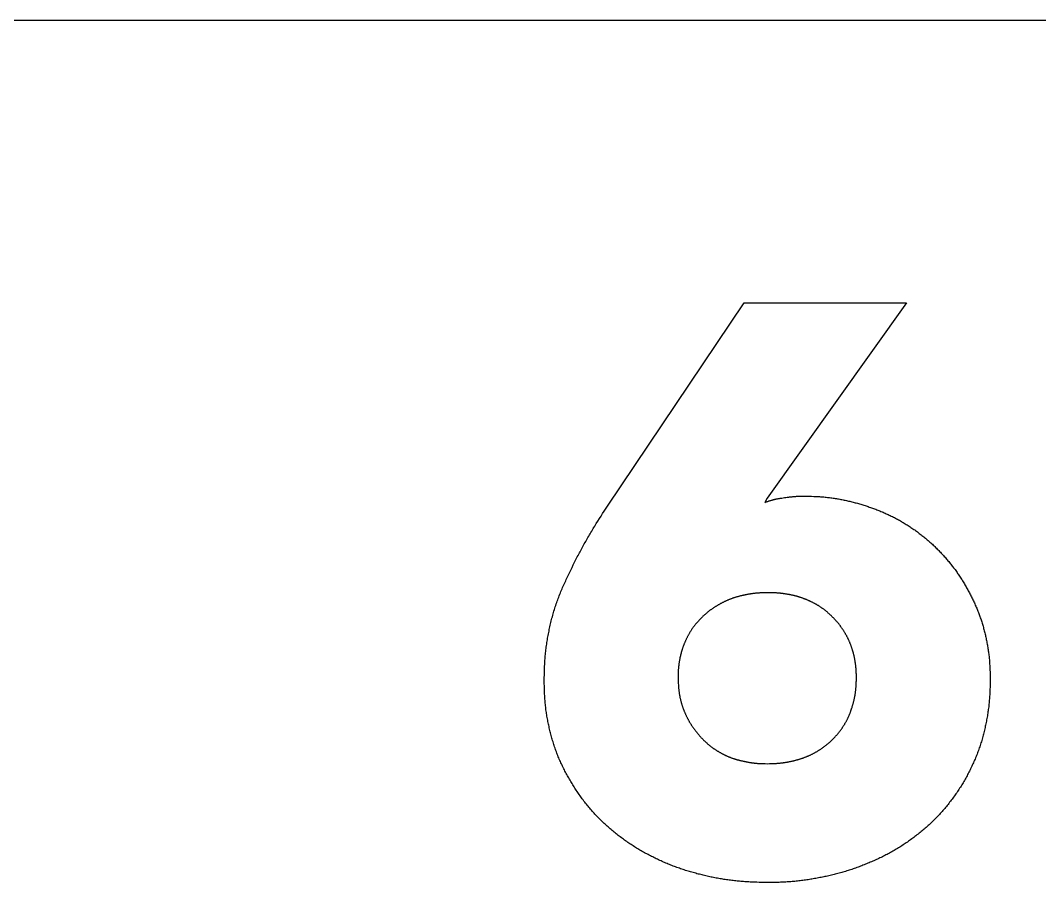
# Model space of a CAD drawing. Extents: x 4 to 389, y 10 to 269.
# Drawn here: x 200.86 to 209.88, y 203.7 to 211.33 of the extents above; entities that cross this region are included whole.
import ezdxf

# ---------------------------------------------------------------- set-up
doc = ezdxf.new("R2010")
doc.units = 0
doc.layers.get('0').update_dxf_attribs({"linetype": 'CONTINUOUS'})
doc.layers.add('ENGRAVE', color=5, linetype='CONTINUOUS')

msp = doc.modelspace()

# ---------------------------------------------------------------- linework, layer by layer
msp.add_lwpolyline([(288.0098, 211.3321), (62.0098, 211.3321)])
at = {"layer": 'ENGRAVE'}
for points in [[(205.4966, 205.4861), (205.4971, 205.5122), (205.4977, 205.5383), (205.498, 205.5514), (205.4984, 205.5644), (205.4988, 205.5775), (205.4992, 205.5905), (205.4997, 205.6036), (205.5003, 205.6166), (205.5009, 205.6296), (205.5016, 205.6427), (205.5023, 205.6557), (205.5031, 205.6687), (205.5041, 205.6817), (205.5051, 205.6947), (205.5062, 205.7077), (205.5074, 205.7207), (205.5087, 205.7337), (205.5101, 205.7467), (205.5116, 205.7596), (205.5132, 205.7726), (205.5149, 205.7855), (205.5167, 205.7985), (205.5186, 205.8114), (205.5205, 205.8243), (205.5226, 205.8372), (205.5247, 205.8501), (205.5269, 205.863), (205.5291, 205.8758), (205.5315, 205.8887), (205.5339, 205.9015), (205.5364, 205.9144), (205.5389, 205.9272), (205.5416, 205.94), (205.5443, 205.9528), (205.547, 205.9655), (205.5499, 205.9783), (205.5528, 205.991), (205.5558, 206.0037), (205.5589, 206.0164), (205.562, 206.0291), (205.5653, 206.0417), (205.5686, 206.0543), (205.5721, 206.0669), (205.5756, 206.0795), (205.5792, 206.092), (205.5829, 206.1045), (205.5867, 206.117), (205.5907, 206.1295), (205.5947, 206.1419), (205.5988, 206.1543), (205.603, 206.1666), (205.6073, 206.179), (205.6116, 206.1913), (205.6161, 206.2035), (205.6207, 206.2158), (205.6253, 206.228), (205.63, 206.2402), (205.6348, 206.2523), (205.6396, 206.2645), (205.6445, 206.2766), (205.6495, 206.2886), (205.6546, 206.3007), (205.6597, 206.3127), (205.6649, 206.3246), (205.6702, 206.3366), (205.6755, 206.3485), (205.6808, 206.3604), (205.6863, 206.3723), (205.6917, 206.3841), (205.6972, 206.396), (205.7028, 206.4078), (205.7084, 206.4196), (205.714, 206.4314), (205.7196, 206.4431), (205.731, 206.4666), (205.7425, 206.4901), (205.7541, 206.5135), (205.7658, 206.5368), (205.7717, 206.5485), (205.7776, 206.5601), (205.7836, 206.5717), (205.7895, 206.5833), (205.7955, 206.5949), (205.8016, 206.6065), (205.8077, 206.618), (205.8138, 206.6296), (205.8199, 206.6411), (205.8261, 206.6526), (205.8323, 206.664), (205.8386, 206.6755), (205.8449, 206.6869), (205.8512, 206.6983), (205.8576, 206.7097), (205.864, 206.7211), (205.8704, 206.7325), (205.8769, 206.7438), (205.8834, 206.7551), (205.89, 206.7664), (205.8966, 206.7776), (205.9032, 206.7889), (205.9099, 206.8001), (205.9166, 206.8113), (205.9233, 206.8225), (205.93, 206.8337), (205.9368, 206.8448), (205.9437, 206.8559), (205.9505, 206.8671), (205.9574, 206.8781), (205.9713, 206.9003), (205.9852, 206.9223), (205.9992, 206.9443), (206.0133, 206.9663), (206.0275, 206.9883), (206.0558, 207.0321), (207.2667, 208.8321), (208.7038, 208.8321), (207.4703, 207.102), (207.4487, 207.066), (207.4593, 207.0697), (207.4646, 207.0716), (207.47, 207.0734), (207.4753, 207.0752), (207.4806, 207.077), (207.486, 207.0787), (207.4913, 207.0805), (207.4967, 207.0822), (207.5021, 207.0838), (207.5074, 207.0854), (207.5128, 207.087), (207.5155, 207.0877), (207.5182, 207.0885), (207.5209, 207.0892), (207.5237, 207.0899), (207.5264, 207.0906), (207.5291, 207.0913), (207.5318, 207.0919), (207.5346, 207.0926), (207.5373, 207.0932), (207.54, 207.0938), (207.5428, 207.0944), (207.5455, 207.095), (207.551, 207.0962), (207.5565, 207.0972), (207.562, 207.0983), (207.5676, 207.0993), (207.5731, 207.1003), (207.5786, 207.1012), (207.5842, 207.1021), (207.5898, 207.103), (207.5953, 207.1038), (207.6009, 207.1046), (207.612, 207.1063), (207.6232, 207.1078), (207.6343, 207.1094), (207.6455, 207.111), (207.651, 207.1117), (207.6566, 207.1124), (207.6622, 207.1131), (207.6678, 207.1138), (207.6734, 207.1145), (207.6789, 207.1151), (207.6845, 207.1158), (207.6901, 207.1163), (207.6957, 207.1169), (207.7013, 207.1174), (207.7069, 207.1179), (207.7125, 207.1184), (207.7181, 207.1188), (207.7237, 207.1191), (207.7293, 207.1195), (207.7349, 207.1197), (207.7405, 207.12), (207.7461, 207.1202), (207.7517, 207.1204), (207.7573, 207.1206), (207.763, 207.1208), (207.7686, 207.1209), (207.7798, 207.1212), (207.7911, 207.1214), (207.8023, 207.1215), (207.8224, 207.121), (207.8425, 207.1205), (207.8626, 207.1198), (207.8826, 207.1191), (207.8927, 207.1187), (207.9027, 207.1182), (207.9127, 207.1177), (207.9228, 207.1172), (207.9328, 207.1166), (207.9428, 207.1159), (207.9528, 207.1152), (207.9628, 207.1144), (207.9728, 207.1136), (207.9828, 207.1127), (207.9928, 207.1117), (208.0028, 207.1106), (208.0128, 207.1095), (208.0228, 207.1083), (208.0327, 207.1071), (208.0427, 207.1057), (208.0527, 207.1043), (208.0626, 207.1029), (208.0725, 207.1014), (208.0825, 207.0998), (208.0924, 207.0981), (208.1023, 207.0964), (208.1122, 207.0946), (208.122, 207.0928), (208.1319, 207.0908), (208.1417, 207.0889), (208.1516, 207.0868), (208.1614, 207.0847), (208.1712, 207.0826), (208.181, 207.0803), (208.1908, 207.0781), (208.2006, 207.0757), (208.2103, 207.0734), (208.2201, 207.0709), (208.2298, 207.0684), (208.2395, 207.0659), (208.2492, 207.0633), (208.2589, 207.0606), (208.2686, 207.0579), (208.2782, 207.0552), (208.2879, 207.0524), (208.2975, 207.0495), (208.3072, 207.0466), (208.3168, 207.0437), (208.3264, 207.0407), (208.3359, 207.0377), (208.3455, 207.0346), (208.355, 207.0315), (208.3646, 207.0283), (208.3741, 207.025), (208.3836, 207.0217), (208.393, 207.0184), (208.4025, 207.015), (208.4119, 207.0115), (208.4213, 207.008), (208.4307, 207.0045), (208.4401, 207.0009), (208.4494, 206.9972), (208.4588, 206.9935), (208.4681, 206.9897), (208.4774, 206.9858), (208.4866, 206.9819), (208.4958, 206.978), (208.5051, 206.974), (208.5142, 206.9699), (208.5234, 206.9658), (208.5325, 206.9616), (208.5417, 206.9574), (208.5507, 206.9531), (208.5598, 206.9488), (208.5688, 206.9444), (208.5778, 206.9399), (208.5868, 206.9354), (208.5958, 206.9308), (208.6047, 206.9262), (208.6136, 206.9215), (208.6224, 206.9167), (208.6312, 206.9119), (208.64, 206.9071), (208.6488, 206.9022), (208.6575, 206.8972), (208.6662, 206.8921), (208.6749, 206.8871), (208.6835, 206.8819), (208.6921, 206.8767), (208.7006, 206.8714), (208.7092, 206.8661), (208.7176, 206.8607), (208.7261, 206.8553), (208.7345, 206.8498), (208.7429, 206.8442), (208.7512, 206.8386), (208.7595, 206.833), (208.7678, 206.8272), (208.776, 206.8215), (208.7842, 206.8156), (208.7923, 206.8097), (208.8004, 206.8038), (208.8085, 206.7978), (208.8165, 206.7918), (208.8245, 206.7857), (208.8324, 206.7795), (208.8403, 206.7733), (208.8482, 206.7671), (208.856, 206.7608), (208.8638, 206.7544), (208.8715, 206.748), (208.8792, 206.7415), (208.8869, 206.735), (208.8945, 206.7285), (208.9021, 206.7219), (208.9096, 206.7152), (208.9171, 206.7085), (208.9245, 206.7018), (208.9319, 206.695), (208.9393, 206.6881), (208.9466, 206.6812), (208.9538, 206.6743), (208.961, 206.6673), (208.9682, 206.6602), (208.9753, 206.6531), (208.9824, 206.646), (208.9894, 206.6388), (208.9964, 206.6316), (209.0033, 206.6243), (209.0102, 206.617), (209.017, 206.6097), (209.0238, 206.6023), (209.0306, 206.5948), (209.0373, 206.5874), (209.044, 206.5798), (209.0506, 206.5723), (209.0572, 206.5647), (209.0637, 206.5571), (209.0702, 206.5494), (209.0767, 206.5417), (209.0831, 206.534), (209.0895, 206.5262), (209.0958, 206.5184), (209.102, 206.5105), (209.1082, 206.5026), (209.1144, 206.4947), (209.1205, 206.4867), (209.1266, 206.4787), (209.1325, 206.4706), (209.1385, 206.4625), (209.1444, 206.4544), (209.1502, 206.4462), (209.1559, 206.4379), (209.1616, 206.4297), (209.1672, 206.4214), (209.1728, 206.413), (209.1783, 206.4046), (209.1837, 206.3962), (209.1891, 206.3877), (209.1945, 206.3792), (209.1998, 206.3706), (209.205, 206.3621), (209.2102, 206.3535), (209.2153, 206.3448), (209.2204, 206.3362), (209.2255, 206.3275), (209.2305, 206.3187), (209.2354, 206.31), (209.2403, 206.3012), (209.2452, 206.2924), (209.25, 206.2836), (209.2548, 206.2748), (209.2596, 206.2659), (209.2643, 206.2571), (209.2689, 206.2481), (209.2735, 206.2392), (209.278, 206.2303), (209.2825, 206.2213), (209.287, 206.2123), (209.2913, 206.2032), (209.2957, 206.1942), (209.2999, 206.1851), (209.3041, 206.1759), (209.3083, 206.1668), (209.3124, 206.1576), (209.3164, 206.1484), (209.3204, 206.1392), (209.3243, 206.1299), (209.3281, 206.1206), (209.3319, 206.1113), (209.3356, 206.102), (209.3392, 206.0926), (209.3428, 206.0832), (209.3463, 206.0738), (209.3498, 206.0644), (209.3532, 206.0549), (209.3565, 206.0455), (209.3598, 206.036), (209.363, 206.0264), (209.3661, 206.0169), (209.3692, 206.0073), (209.3722, 205.9977), (209.3751, 205.9881), (209.378, 205.9785), (209.3808, 205.9689), (209.3835, 205.9592), (209.3862, 205.9495), (209.3888, 205.9398), (209.3914, 205.9301), (209.3939, 205.9204), (209.3963, 205.9106), (209.3987, 205.9008), (209.401, 205.8911), (209.4032, 205.8813), (209.4054, 205.8715), (209.4076, 205.8617), (209.4097, 205.8518), (209.4117, 205.842), (209.4136, 205.8321), (209.4156, 205.8222), (209.4174, 205.8124), (209.4192, 205.8025), (209.4209, 205.7926), (209.4226, 205.7827), (209.4242, 205.7727), (209.4257, 205.7628), (209.4272, 205.7529), (209.4286, 205.7429), (209.4299, 205.733), (209.4312, 205.723), (209.4324, 205.713), (209.4335, 205.703), (209.4345, 205.6931), (209.4355, 205.6831), (209.4364, 205.6731), (209.4372, 205.6631), (209.438, 205.6531), (209.4386, 205.643), (209.4393, 205.633), (209.4399, 205.623), (209.4404, 205.613), (209.4408, 205.6029), (209.4413, 205.5929), (209.4417, 205.5829), (209.4424, 205.5628), (209.443, 205.5427), (209.4435, 205.5226), (209.444, 205.5025), (209.4435, 205.4791), (209.4429, 205.4556), (209.4423, 205.4322), (209.4415, 205.4088), (209.4411, 205.3971), (209.4406, 205.3854), (209.44, 205.3737), (209.4394, 205.362), (209.4387, 205.3504), (209.438, 205.3387), (209.4372, 205.327), (209.4363, 205.3154), (209.4353, 205.3037), (209.4343, 205.292), (209.4331, 205.2804), (209.4318, 205.2688), (209.4305, 205.2571), (209.4291, 205.2455), (209.4275, 205.2339), (209.4259, 205.2223), (209.4243, 205.2107), (209.4225, 205.1992), (209.4207, 205.1876), (209.4188, 205.176), (209.4168, 205.1645), (209.4147, 205.1529), (209.4126, 205.1414), (209.4104, 205.1299), (209.4081, 205.1184), (209.4058, 205.1069), (209.4034, 205.0955), (209.4009, 205.084), (209.3984, 205.0725), (209.3958, 205.0611), (209.3932, 205.0497), (209.3905, 205.0383), (209.3877, 205.0269), (209.3848, 205.0156), (209.3818, 205.0043), (209.3788, 204.9929), (209.3757, 204.9817), (209.3725, 204.9704), (209.3692, 204.9592), (209.3659, 204.9479), (209.3624, 204.9368), (209.3589, 204.9256), (209.3552, 204.9145), (209.3515, 204.9034), (209.3477, 204.8923), (209.3438, 204.8813), (209.3398, 204.8703), (209.3357, 204.8593), (209.3315, 204.8484), (209.3273, 204.8375), (209.3229, 204.8266), (209.3185, 204.8157), (209.3141, 204.8049), (209.3095, 204.7941), (209.3049, 204.7833), (209.3002, 204.7726), (209.2954, 204.7619), (209.2906, 204.7512), (209.2857, 204.7406), (209.2808, 204.7299), (209.2758, 204.7194), (209.2707, 204.7088), (209.2655, 204.6983), (209.2603, 204.6878), (209.255, 204.6773), (209.2497, 204.6669), (209.2443, 204.6565), (209.2388, 204.6462), (209.2332, 204.6359), (209.2276, 204.6256), (209.2219, 204.6154), (209.2161, 204.6052), (209.2102, 204.5951), (209.2043, 204.585), (209.1983, 204.575), (209.1922, 204.565), (209.186, 204.555), (209.1798, 204.5451), (209.1734, 204.5353), (209.1671, 204.5255), (209.1606, 204.5157), (209.1541, 204.506), (209.1475, 204.4963), (209.1408, 204.4867), (209.134, 204.4771), (209.1272, 204.4675), (209.1204, 204.4581), (209.1135, 204.4486), (209.1065, 204.4392), (209.0994, 204.4298), (209.0923, 204.4205), (209.0852, 204.4112), (209.078, 204.402), (209.0707, 204.3928), (209.0634, 204.3837), (209.056, 204.3746), (209.0485, 204.3656), (209.041, 204.3566), (209.0334, 204.3477), (209.0257, 204.3388), (209.018, 204.33), (209.0103, 204.3213), (209.0024, 204.3126), (208.9945, 204.304), (208.9865, 204.2954), (208.9785, 204.2869), (208.9704, 204.2784), (208.9622, 204.2701), (208.9539, 204.2617), (208.9456, 204.2535), (208.9373, 204.2453), (208.9289, 204.2371), (208.9204, 204.2291), (208.9118, 204.2211), (208.9032, 204.2131), (208.8946, 204.2052), (208.8859, 204.1974), (208.8771, 204.1896), (208.8683, 204.1819), (208.8594, 204.1742), (208.8505, 204.1667), (208.8415, 204.1591), (208.8325, 204.1517), (208.8235, 204.1442), (208.8143, 204.1369), (208.8052, 204.1296), (208.796, 204.1224), (208.7867, 204.1152), (208.7774, 204.1081), (208.7681, 204.101), (208.7587, 204.094), (208.7493, 204.0871), (208.7398, 204.0802), (208.7303, 204.0734), (208.7207, 204.0666), (208.7111, 204.0599), (208.7014, 204.0533), (208.6918, 204.0467), (208.682, 204.0402), (208.6722, 204.0337), (208.6624, 204.0273), (208.6526, 204.021), (208.6427, 204.0148), (208.6327, 204.0086), (208.6228, 204.0024), (208.6127, 203.9964), (208.6027, 203.9904), (208.5926, 203.9845), (208.5824, 203.9787), (208.5722, 203.9729), (208.562, 203.9672), (208.5517, 203.9616), (208.5414, 203.956), (208.5311, 203.9506), (208.5207, 203.9451), (208.5103, 203.9398), (208.4998, 203.9345), (208.4893, 203.9293), (208.4788, 203.9242), (208.4683, 203.9191), (208.4577, 203.914), (208.4471, 203.9091), (208.4365, 203.9042), (208.4258, 203.8993), (208.4151, 203.8945), (208.4044, 203.8898), (208.3937, 203.8851), (208.3829, 203.8804), (208.3722, 203.8758), (208.3614, 203.8713), (208.3505, 203.8668), (208.3397, 203.8624), (208.3288, 203.858), (208.3179, 203.8537), (208.307, 203.8495), (208.2961, 203.8453), (208.2852, 203.8411), (208.2742, 203.8371), (208.2632, 203.8331), (208.2521, 203.8291), (208.2411, 203.8253), (208.23, 203.8214), (208.2189, 203.8177), (208.2078, 203.814), (208.1967, 203.8104), (208.1855, 203.8069), (208.1743, 203.8034), (208.1632, 203.7999), (208.1519, 203.7966), (208.1407, 203.7933), (208.1294, 203.7901), (208.1182, 203.7869), (208.1069, 203.7838), (208.0956, 203.7807), (208.0843, 203.7777), (208.0729, 203.7748), (208.0616, 203.772), (208.0502, 203.7692), (208.0388, 203.7664), (208.0274, 203.7637), (208.016, 203.7611), (208.0046, 203.7585), (207.9932, 203.756), (207.9817, 203.7536), (207.9702, 203.7512), (207.9588, 203.7488), (207.9473, 203.7465), (207.9358, 203.7443), (207.9243, 203.7421), (207.9128, 203.74), (207.9013, 203.7379), (207.8897, 203.7359), (207.8782, 203.7339), (207.8666, 203.7319), (207.8551, 203.7301), (207.8435, 203.7282), (207.8319, 203.7264), (207.8204, 203.7247), (207.8088, 203.723), (207.7972, 203.7214), (207.7856, 203.7198), (207.7739, 203.7183), (207.7623, 203.7169), (207.7507, 203.7155), (207.7391, 203.7142), (207.7274, 203.7129), (207.7158, 203.7117), (207.7041, 203.7106), (207.6925, 203.7096), (207.6808, 203.7086), (207.6691, 203.7077), (207.6575, 203.7069), (207.6458, 203.7062), (207.6341, 203.7055), (207.6224, 203.7049), (207.6107, 203.7043), (207.599, 203.7038), (207.5873, 203.7033), (207.5756, 203.7029), (207.5639, 203.7025), (207.5405, 203.7019), (207.5171, 203.7014), (207.4703, 203.7005), (207.4237, 203.7017), (207.4004, 203.7024), (207.3772, 203.7032), (207.3539, 203.7041), (207.3307, 203.7051), (207.319, 203.7057), (207.3074, 203.7063), (207.2958, 203.707), (207.2842, 203.7077), (207.2726, 203.7085), (207.2609, 203.7093), (207.2493, 203.7102), (207.2377, 203.7111), (207.2261, 203.7121), (207.2145, 203.7132), (207.203, 203.7144), (207.1914, 203.7156), (207.1798, 203.7168), (207.1682, 203.7181), (207.1567, 203.7195), (207.1451, 203.721), (207.1336, 203.7225), (207.122, 203.724), (207.1105, 203.7257), (207.099, 203.7274), (207.0875, 203.7291), (207.076, 203.7309), (207.0645, 203.7328), (207.053, 203.7348), (207.0415, 203.7368), (207.0301, 203.7388), (207.0186, 203.741), (207.0072, 203.7431), (206.9958, 203.7454), (206.9843, 203.7477), (206.9729, 203.7501), (206.9616, 203.7525), (206.9502, 203.7549), (206.9388, 203.7575), (206.9275, 203.7601), (206.9161, 203.7627), (206.9048, 203.7654), (206.8935, 203.7681), (206.8822, 203.7709), (206.8709, 203.7738), (206.8596, 203.7767), (206.8483, 203.7796), (206.8371, 203.7827), (206.8259, 203.7857), (206.8146, 203.7888), (206.8034, 203.792), (206.7923, 203.7953), (206.7811, 203.7986), (206.7699, 203.8019), (206.7588, 203.8054), (206.7477, 203.8089), (206.7366, 203.8124), (206.7256, 203.816), (206.7145, 203.8197), (206.7035, 203.8235), (206.6925, 203.8273), (206.6815, 203.8312), (206.6706, 203.8351), (206.6596, 203.8392), (206.6487, 203.8433), (206.6379, 203.8474), (206.627, 203.8516), (206.6162, 203.8559), (206.6054, 203.8603), (206.5946, 203.8647), (206.5839, 203.8691), (206.5731, 203.8737), (206.5624, 203.8782), (206.5517, 203.8829), (206.5411, 203.8876), (206.5305, 203.8924), (206.5199, 203.8972), (206.5093, 203.9021), (206.4987, 203.907), (206.4882, 203.912), (206.4777, 203.9171), (206.4673, 203.9222), (206.4568, 203.9273), (206.4464, 203.9326), (206.4361, 203.9379), (206.4257, 203.9432), (206.4154, 203.9486), (206.4051, 203.9541), (206.3949, 203.9596), (206.3847, 203.9652), (206.3745, 203.9709), (206.3644, 203.9766), (206.3543, 203.9824), (206.3442, 203.9882), (206.3342, 203.9941), (206.3242, 204.0001), (206.3142, 204.0061), (206.3043, 204.0122), (206.2944, 204.0184), (206.2845, 204.0246), (206.2748, 204.0309), (206.265, 204.0373), (206.2553, 204.0437), (206.2456, 204.0502), (206.236, 204.0567), (206.2264, 204.0634), (206.2169, 204.0701), (206.2074, 204.0768), (206.198, 204.0836), (206.1886, 204.0905), (206.1792, 204.0975), (206.1699, 204.1045), (206.1607, 204.1115), (206.1515, 204.1187), (206.1423, 204.1259), (206.1332, 204.1331), (206.1241, 204.1404), (206.1151, 204.1478), (206.1061, 204.1552), (206.0972, 204.1627), (206.0883, 204.1702), (206.0795, 204.1778), (206.0707, 204.1855), (206.062, 204.1932), (206.0533, 204.2009), (206.0446, 204.2087), (206.036, 204.2166), (206.0275, 204.2245), (206.019, 204.2325), (206.0106, 204.2405), (206.0022, 204.2486), (205.9939, 204.2567), (205.9856, 204.2649), (205.9774, 204.2732), (205.9693, 204.2815), (205.9612, 204.2899), (205.9532, 204.2983), (205.9452, 204.3068), (205.9373, 204.3154), (205.9295, 204.324), (205.9218, 204.3327), (205.9141, 204.3415), (205.9064, 204.3503), (205.8989, 204.3591), (205.8914, 204.3681), (205.884, 204.377), (205.8766, 204.3861), (205.8693, 204.3951), (205.8621, 204.4043), (205.8549, 204.4135), (205.8478, 204.4227), (205.8408, 204.432), (205.8338, 204.4413), (205.8269, 204.4507), (205.82, 204.4601), (205.8132, 204.4695), (205.8065, 204.479), (205.7999, 204.4886), (205.7933, 204.4982), (205.7867, 204.5078), (205.7802, 204.5175), (205.7738, 204.5272), (205.7675, 204.537), (205.7612, 204.5468), (205.755, 204.5566), (205.7488, 204.5665), (205.7427, 204.5764), (205.7367, 204.5864), (205.7307, 204.5964), (205.7248, 204.6064), (205.7189, 204.6165), (205.7131, 204.6266), (205.7074, 204.6367), (205.7017, 204.6469), (205.6962, 204.6571), (205.6906, 204.6674), (205.6852, 204.6777), (205.6798, 204.688), (205.6745, 204.6983), (205.6693, 204.7088), (205.6641, 204.7192), (205.659, 204.7297), (205.654, 204.7402), (205.6491, 204.7507), (205.6442, 204.7613), (205.6395, 204.7719), (205.6348, 204.7826), (205.6302, 204.7933), (205.6256, 204.804), (205.6212, 204.8148), (205.6168, 204.8256), (205.6125, 204.8364), (205.6083, 204.8473), (205.6042, 204.8582), (205.6001, 204.8691), (205.5962, 204.88), (205.5923, 204.891), (205.5885, 204.902), (205.5848, 204.9131), (205.5812, 204.9241), (205.5776, 204.9352), (205.5742, 204.9463), (205.5708, 204.9575), (205.5675, 204.9687), (205.5643, 204.9799), (205.5612, 204.9911), (205.5582, 205.0023), (205.5552, 205.0136), (205.5523, 205.0248), (205.5495, 205.0361), (205.5467, 205.0475), (205.544, 205.0588), (205.5414, 205.0702), (205.5389, 205.0815), (205.5364, 205.0929), (205.534, 205.1043), (205.5317, 205.1157), (205.5294, 205.1272), (205.5272, 205.1386), (205.525, 205.1501), (205.523, 205.1615), (205.521, 205.173), (205.5191, 205.1845), (205.5172, 205.196), (205.5155, 205.2075), (205.5138, 205.219), (205.5122, 205.2306), (205.5107, 205.2421), (205.5093, 205.2537), (205.508, 205.2652), (205.5068, 205.2768), (205.5057, 205.2884), (205.5046, 205.3), (205.5037, 205.3116), (205.5029, 205.3232), (205.5021, 205.3348), (205.5014, 205.3464), (205.5007, 205.358), (205.5002, 205.3696), (205.4996, 205.3813), (205.4992, 205.3929), (205.4988, 205.4045), (205.4984, 205.4162), (205.4977, 205.4395), (205.4971, 205.4628)], [(206.6808, 205.5097), (206.6817, 205.4905), (206.6822, 205.4809), (206.6827, 205.4714), (206.6833, 205.4618), (206.6839, 205.4522), (206.6845, 205.4427), (206.6849, 205.4379), (206.6853, 205.4331), (206.6857, 205.4284), (206.6861, 205.4236), (206.6865, 205.4188), (206.687, 205.4141), (206.6874, 205.4093), (206.6879, 205.4046), (206.6885, 205.3998), (206.689, 205.3951), (206.6896, 205.3903), (206.6902, 205.3856), (206.6909, 205.3808), (206.6915, 205.3761), (206.6922, 205.3714), (206.693, 205.3667), (206.6938, 205.362), (206.6946, 205.3573), (206.6954, 205.3525), (206.6963, 205.3479), (206.6973, 205.3432), (206.6982, 205.3385), (206.6992, 205.3338), (206.7002, 205.3291), (206.7013, 205.3245), (206.7024, 205.3198), (206.7036, 205.3152), (206.7047, 205.3105), (206.7059, 205.3059), (206.7072, 205.3012), (206.7085, 205.2966), (206.7098, 205.292), (206.7111, 205.2874), (206.7125, 205.2828), (206.7139, 205.2782), (206.7153, 205.2736), (206.7168, 205.2691), (206.7183, 205.2645), (206.7198, 205.26), (206.7213, 205.2554), (206.7229, 205.2509), (206.7245, 205.2464), (206.7262, 205.2419), (206.7278, 205.2374), (206.7295, 205.2329), (206.7313, 205.2284), (206.733, 205.2239), (206.7348, 205.2195), (206.7366, 205.215), (206.7385, 205.2106), (206.7403, 205.2062), (206.7422, 205.2018), (206.7441, 205.1974), (206.7461, 205.193), (206.748, 205.1886), (206.75, 205.1843), (206.7521, 205.1799), (206.7541, 205.1756), (206.7562, 205.1713), (206.7583, 205.167), (206.7604, 205.1627), (206.7626, 205.1584), (206.7648, 205.1541), (206.767, 205.1499), (206.7692, 205.1457), (206.7715, 205.1414), (206.7738, 205.1372), (206.7761, 205.133), (206.7785, 205.1289), (206.7809, 205.1247), (206.7833, 205.1206), (206.7857, 205.1165), (206.7882, 205.1124), (206.7907, 205.1083), (206.7932, 205.1042), (206.7957, 205.1001), (206.7983, 205.0961), (206.8009, 205.0921), (206.8035, 205.0881), (206.8062, 205.0841), (206.8088, 205.0801), (206.8116, 205.0762), (206.8143, 205.0722), (206.817, 205.0683), (206.8198, 205.0644), (206.8226, 205.0605), (206.8255, 205.0567), (206.8283, 205.0528), (206.8312, 205.049), (206.8341, 205.0452), (206.8371, 205.0414), (206.84, 205.0376), (206.843, 205.0339), (206.846, 205.0302), (206.849, 205.0264), (206.8521, 205.0227), (206.8551, 205.0191), (206.8582, 205.0154), (206.8613, 205.0117), (206.8644, 205.0081), (206.8676, 205.0045), (206.8708, 205.0009), (206.874, 204.9973), (206.8772, 204.9938), (206.8804, 204.9902), (206.8837, 204.9867), (206.8869, 204.9832), (206.8902, 204.9797), (206.8935, 204.9763), (206.8969, 204.9728), (206.9002, 204.9694), (206.9036, 204.966), (206.9069, 204.9626), (206.9103, 204.9592), (206.9138, 204.9559), (206.9172, 204.9525), (206.9207, 204.9492), (206.9241, 204.946), (206.9277, 204.9427), (206.9312, 204.9395), (206.9347, 204.9363), (206.9383, 204.9331), (206.9419, 204.9299), (206.9455, 204.9268), (206.9492, 204.9237), (206.9528, 204.9206), (206.9565, 204.9176), (206.9603, 204.9146), (206.964, 204.9116), (206.9678, 204.9086), (206.9715, 204.9057), (206.9754, 204.9028), (206.9792, 204.8999), (206.983, 204.8971), (206.9869, 204.8943), (206.9908, 204.8915), (206.9947, 204.8887), (206.9987, 204.886), (207.0026, 204.8833), (207.0066, 204.8806), (207.0106, 204.878), (207.0146, 204.8754), (207.0186, 204.8728), (207.0226, 204.8702), (207.0267, 204.8677), (207.0308, 204.8652), (207.0349, 204.8627), (207.039, 204.8603), (207.0431, 204.8578), (207.0473, 204.8554), (207.0514, 204.8531), (207.0556, 204.8507), (207.0598, 204.8484), (207.064, 204.8461), (207.0682, 204.8438), (207.0724, 204.8416), (207.0767, 204.8394), (207.0809, 204.8372), (207.0852, 204.835), (207.0895, 204.8329), (207.0938, 204.8308), (207.0981, 204.8287), (207.1024, 204.8266), (207.1067, 204.8246), (207.1111, 204.8226), (207.1154, 204.8206), (207.1198, 204.8187), (207.1242, 204.8168), (207.1286, 204.815), (207.1331, 204.8131), (207.1375, 204.8113), (207.1419, 204.8096), (207.1464, 204.8079), (207.1509, 204.8062), (207.1554, 204.8046), (207.1599, 204.803), (207.1644, 204.8014), (207.169, 204.7999), (207.1735, 204.7984), (207.1781, 204.7969), (207.1826, 204.7955), (207.1872, 204.7941), (207.1918, 204.7927), (207.1964, 204.7913), (207.201, 204.79), (207.2056, 204.7887), (207.2102, 204.7875), (207.2148, 204.7862), (207.2195, 204.785), (207.2241, 204.7838), (207.2287, 204.7826), (207.2334, 204.7815), (207.238, 204.7803), (207.2427, 204.7792), (207.2473, 204.7781), (207.252, 204.777), (207.2567, 204.776), (207.2613, 204.775), (207.266, 204.774), (207.2707, 204.773), (207.2754, 204.772), (207.2801, 204.7711), (207.2848, 204.7701), (207.2895, 204.7692), (207.2942, 204.7683), (207.2989, 204.7675), (207.3036, 204.7666), (207.3083, 204.7658), (207.313, 204.765), (207.3177, 204.7642), (207.3225, 204.7634), (207.3272, 204.7627), (207.3319, 204.762), (207.3367, 204.7613), (207.3414, 204.7606), (207.3462, 204.76), (207.3509, 204.7594), (207.3557, 204.7588), (207.3604, 204.7583), (207.3652, 204.7578), (207.3699, 204.7573), (207.3747, 204.7568), (207.3794, 204.7564), (207.3842, 204.756), (207.389, 204.7557), (207.3938, 204.7554), (207.3985, 204.7551), (207.4033, 204.7548), (207.4081, 204.7546), (207.4129, 204.7544), (207.4176, 204.7542), (207.4224, 204.754), (207.4272, 204.7539), (207.432, 204.7538), (207.4416, 204.7535), (207.4511, 204.7534), (207.4703, 204.7531), (207.4896, 204.7535), (207.4993, 204.7537), (207.509, 204.7539), (207.5186, 204.7542), (207.5235, 204.7544), (207.5283, 204.7546), (207.5331, 204.7548), (207.538, 204.755), (207.5428, 204.7553), (207.5476, 204.7556), (207.5525, 204.7559), (207.5573, 204.7563), (207.5621, 204.7566), (207.5669, 204.757), (207.5717, 204.7575), (207.5765, 204.7579), (207.5814, 204.7584), (207.5862, 204.7589), (207.591, 204.7595), (207.5958, 204.7601), (207.6006, 204.7607), (207.6054, 204.7613), (207.6102, 204.7619), (207.615, 204.7626), (207.6197, 204.7633), (207.6245, 204.764), (207.6293, 204.7648), (207.6341, 204.7655), (207.6389, 204.7663), (207.6436, 204.7671), (207.6484, 204.768), (207.6532, 204.7688), (207.6579, 204.7697), (207.6627, 204.7706), (207.6674, 204.7715), (207.6722, 204.7724), (207.6769, 204.7734), (207.6817, 204.7744), (207.6864, 204.7754), (207.6911, 204.7764), (207.6958, 204.7775), (207.7005, 204.7786), (207.7053, 204.7797), (207.7099, 204.7809), (207.7146, 204.7821), (207.7193, 204.7833), (207.724, 204.7845), (207.7287, 204.7858), (207.7333, 204.7871), (207.738, 204.7884), (207.7426, 204.7898), (207.7472, 204.7911), (207.7519, 204.7925), (207.7565, 204.794), (207.7611, 204.7954), (207.7657, 204.7969), (207.7703, 204.7984), (207.7749, 204.8), (207.7795, 204.8015), (207.7841, 204.8031), (207.7886, 204.8047), (207.7932, 204.8063), (207.7977, 204.808), (207.8023, 204.8097), (207.8068, 204.8114), (207.8113, 204.8131), (207.8158, 204.8148), (207.8203, 204.8166), (207.8248, 204.8184), (207.8293, 204.8202), (207.8338, 204.8221), (207.8382, 204.824), (207.8427, 204.8259), (207.8471, 204.8279), (207.8515, 204.8299), (207.8559, 204.8319), (207.8602, 204.834), (207.8646, 204.8361), (207.8689, 204.8383), (207.8732, 204.8405), (207.8775, 204.8427), (207.8818, 204.8449), (207.8861, 204.8472), (207.8903, 204.8495), (207.8946, 204.8519), (207.8988, 204.8542), (207.903, 204.8567), (207.9072, 204.8591), (207.9113, 204.8616), (207.9155, 204.864), (207.9196, 204.8666), (207.9237, 204.8691), (207.9278, 204.8717), (207.9319, 204.8743), (207.936, 204.8769), (207.9401, 204.8795), (207.9441, 204.8822), (207.9481, 204.8849), (207.9521, 204.8876), (207.9561, 204.8903), (207.9601, 204.8931), (207.964, 204.8959), (207.968, 204.8987), (207.9719, 204.9016), (207.9758, 204.9044), (207.9796, 204.9073), (207.9835, 204.9103), (207.9873, 204.9132), (207.9911, 204.9162), (207.9949, 204.9192), (207.9986, 204.9223), (208.0024, 204.9254), (208.0061, 204.9285), (208.0098, 204.9316), (208.0134, 204.9347), (208.0171, 204.9379), (208.0207, 204.9411), (208.0243, 204.9444), (208.0279, 204.9476), (208.0314, 204.9509), (208.035, 204.9542), (208.0385, 204.9576), (208.042, 204.9609), (208.0454, 204.9643), (208.0489, 204.9677), (208.0523, 204.9712), (208.0556, 204.9746), (208.059, 204.9781), (208.0624, 204.9816), (208.0657, 204.9851), (208.069, 204.9887), (208.0722, 204.9922), (208.0755, 204.9958), (208.0787, 204.9994), (208.0819, 205.003), (208.0851, 205.0067), (208.0882, 205.0104), (208.0914, 205.0141), (208.0945, 205.0178), (208.0975, 205.0215), (208.1006, 205.0252), (208.1036, 205.029), (208.1066, 205.0328), (208.1096, 205.0366), (208.1126, 205.0404), (208.1155, 205.0443), (208.1184, 205.0482), (208.1213, 205.052), (208.1242, 205.056), (208.127, 205.0599), (208.1298, 205.0638), (208.1326, 205.0678), (208.1353, 205.0718), (208.138, 205.0758), (208.1407, 205.0798), (208.1434, 205.0838), (208.146, 205.0879), (208.1486, 205.092), (208.1512, 205.0961), (208.1537, 205.1002), (208.1563, 205.1043), (208.1587, 205.1085), (208.1612, 205.1127), (208.1636, 205.1168), (208.166, 205.1211), (208.1683, 205.1253), (208.1707, 205.1295), (208.1729, 205.1338), (208.1752, 205.1381), (208.1774, 205.1424), (208.1796, 205.1467), (208.1817, 205.151), (208.1838, 205.1554), (208.1859, 205.1598), (208.1879, 205.1642), (208.1899, 205.1686), (208.1919, 205.173), (208.1939, 205.1774), (208.1958, 205.1819), (208.1976, 205.1863), (208.1995, 205.1908), (208.2013, 205.1953), (208.2031, 205.1998), (208.2048, 205.2043), (208.2066, 205.2088), (208.2082, 205.2133), (208.2099, 205.2179), (208.2115, 205.2224), (208.2131, 205.227), (208.2147, 205.2316), (208.2163, 205.2362), (208.2178, 205.2408), (208.2193, 205.2454), (208.2208, 205.25), (208.2222, 205.2546), (208.2236, 205.2592), (208.225, 205.2638), (208.2264, 205.2685), (208.2277, 205.2731), (208.229, 205.2778), (208.2303, 205.2825), (208.2316, 205.2871), (208.2328, 205.2918), (208.234, 205.2965), (208.2352, 205.3012), (208.2364, 205.3059), (208.2375, 205.3106), (208.2386, 205.3153), (208.2397, 205.32), (208.2408, 205.3247), (208.2418, 205.3294), (208.2428, 205.3342), (208.2438, 205.3389), (208.2447, 205.3437), (208.2456, 205.3484), (208.2465, 205.3532), (208.2474, 205.3579), (208.2482, 205.3627), (208.249, 205.3675), (208.2497, 205.3723), (208.2505, 205.377), (208.2512, 205.3818), (208.2518, 205.3866), (208.2525, 205.3914), (208.2531, 205.3962), (208.2537, 205.401), (208.2542, 205.4058), (208.2547, 205.4106), (208.2552, 205.4155), (208.2557, 205.4203), (208.2561, 205.4251), (208.2565, 205.4299), (208.2568, 205.4347), (208.2572, 205.4396), (208.2575, 205.4444), (208.2577, 205.4492), (208.258, 205.454), (208.2582, 205.4589), (208.2584, 205.4637), (208.2586, 205.4685), (208.2588, 205.4734), (208.2589, 205.4782), (208.2592, 205.4879), (208.2594, 205.4975), (208.2598, 205.5169), (208.2596, 205.5264), (208.2594, 205.5359), (208.2592, 205.5454), (208.2589, 205.555), (208.2587, 205.5597), (208.2585, 205.5645), (208.2583, 205.5692), (208.2581, 205.574), (208.2579, 205.5787), (208.2576, 205.5834), (208.2573, 205.5882), (208.2569, 205.5929), (208.2565, 205.5977), (208.2561, 205.6024), (208.2557, 205.6071), (208.2552, 205.6119), (208.2547, 205.6166), (208.2541, 205.6213), (208.2535, 205.626), (208.2529, 205.6308), (208.2523, 205.6355), (208.2516, 205.6402), (208.2509, 205.6449), (208.2502, 205.6496), (208.2495, 205.6543), (208.2487, 205.659), (208.2479, 205.6637), (208.2471, 205.6684), (208.2462, 205.673), (208.2453, 205.6777), (208.2445, 205.6824), (208.2435, 205.6871), (208.2426, 205.6917), (208.2416, 205.6964), (208.2406, 205.7011), (208.2396, 205.7057), (208.2386, 205.7103), (208.2375, 205.715), (208.2364, 205.7196), (208.2352, 205.7242), (208.2341, 205.7288), (208.2329, 205.7334), (208.2316, 205.738), (208.2304, 205.7426), (208.2291, 205.7472), (208.2277, 205.7517), (208.2263, 205.7563), (208.2249, 205.7608), (208.2235, 205.7653), (208.222, 205.7699), (208.2205, 205.7744), (208.219, 205.7789), (208.2174, 205.7834), (208.2158, 205.7878), (208.2142, 205.7923), (208.2125, 205.7968), (208.2108, 205.8012), (208.2091, 205.8057), (208.2074, 205.8101), (208.2057, 205.8145), (208.2039, 205.819), (208.2021, 205.8234), (208.2003, 205.8278), (208.1984, 205.8322), (208.1965, 205.8365), (208.1946, 205.8409), (208.1927, 205.8452), (208.1908, 205.8496), (208.1888, 205.8539), (208.1867, 205.8582), (208.1847, 205.8625), (208.1826, 205.8668), (208.1805, 205.871), (208.1783, 205.8752), (208.1761, 205.8795), (208.1739, 205.8837), (208.1716, 205.8878), (208.1693, 205.892), (208.167, 205.8961), (208.1646, 205.9003), (208.1622, 205.9044), (208.1598, 205.9084), (208.1573, 205.9125), (208.1548, 205.9166), (208.1523, 205.9206), (208.1498, 205.9246), (208.1472, 205.9286), (208.1446, 205.9326), (208.142, 205.9366), (208.1394, 205.9406), (208.1367, 205.9445), (208.134, 205.9485), (208.1313, 205.9524), (208.1286, 205.9563), (208.1259, 205.9602), (208.1231, 205.9641), (208.1203, 205.9679), (208.1175, 205.9718), (208.1147, 205.9756), (208.1118, 205.9794), (208.1089, 205.9832), (208.106, 205.9869), (208.1031, 205.9907), (208.1001, 205.9944), (208.0971, 205.998), (208.0941, 206.0017), (208.091, 206.0053), (208.0879, 206.0089), (208.0848, 206.0125), (208.0816, 206.0161), (208.0784, 206.0196), (208.0752, 206.0232), (208.072, 206.0266), (208.0688, 206.0301), (208.0655, 206.0336), (208.0622, 206.037), (208.0589, 206.0404), (208.0556, 206.0438), (208.0522, 206.0472), (208.0489, 206.0506), (208.0455, 206.0539), (208.0421, 206.0573), (208.0387, 206.0606), (208.0353, 206.0639), (208.0318, 206.0672), (208.0284, 206.0705), (208.0249, 206.0737), (208.0214, 206.0769), (208.0179, 206.0801), (208.0143, 206.0833), (208.0108, 206.0865), (208.0072, 206.0896), (208.0036, 206.0928), (208, 206.0958), (207.9964, 206.0989), (207.9927, 206.102), (207.9891, 206.105), (207.9854, 206.108), (207.9816, 206.1109), (207.9779, 206.1139), (207.9741, 206.1168), (207.9703, 206.1196), (207.9665, 206.1225), (207.9627, 206.1253), (207.9588, 206.1281), (207.955, 206.1309), (207.9511, 206.1336), (207.9471, 206.1363), (207.9432, 206.139), (207.9392, 206.1416), (207.9353, 206.1442), (207.9313, 206.1468), (207.9272, 206.1493), (207.9232, 206.1518), (207.9191, 206.1543), (207.915, 206.1567), (207.9109, 206.1591), (207.9068, 206.1615), (207.9027, 206.1638), (207.8985, 206.1661), (207.8943, 206.1684), (207.8902, 206.1707), (207.886, 206.1729), (207.8817, 206.1751), (207.8775, 206.1773), (207.8733, 206.1794), (207.869, 206.1816), (207.8647, 206.1837), (207.8604, 206.1857), (207.8561, 206.1878), (207.8518, 206.1898), (207.8475, 206.1918), (207.8432, 206.1937), (207.8388, 206.1957), (207.8345, 206.1976), (207.8301, 206.1995), (207.8258, 206.2014), (207.8214, 206.2032), (207.817, 206.205), (207.8126, 206.2068), (207.8081, 206.2086), (207.8037, 206.2103), (207.7993, 206.212), (207.7948, 206.2137), (207.7904, 206.2154), (207.7859, 206.217), (207.7814, 206.2186), (207.7769, 206.2202), (207.7724, 206.2218), (207.7679, 206.2233), (207.7634, 206.2248), (207.7589, 206.2263), (207.7544, 206.2277), (207.7498, 206.2291), (207.7453, 206.2305), (207.7407, 206.2319), (207.7361, 206.2332), (207.7316, 206.2345), (207.727, 206.2357), (207.7224, 206.2369), (207.7178, 206.2381), (207.7132, 206.2393), (207.7086, 206.2404), (207.7039, 206.2415), (207.6993, 206.2426), (207.6946, 206.2436), (207.69, 206.2446), (207.6853, 206.2456), (207.6807, 206.2466), (207.676, 206.2475), (207.6714, 206.2484), (207.6667, 206.2493), (207.662, 206.2501), (207.6573, 206.251), (207.6526, 206.2518), (207.6479, 206.2526), (207.6432, 206.2534), (207.6385, 206.2542), (207.6338, 206.2549), (207.6291, 206.2556), (207.6244, 206.2563), (207.6197, 206.257), (207.615, 206.2577), (207.6103, 206.2583), (207.6056, 206.2589), (207.6009, 206.2595), (207.5961, 206.2601), (207.5914, 206.2606), (207.5867, 206.2611), (207.582, 206.2616), (207.5772, 206.2621), (207.5725, 206.2625), (207.5677, 206.2629), (207.563, 206.2633), (207.5583, 206.2636), (207.5535, 206.2639), (207.5488, 206.2642), (207.544, 206.2644), (207.5393, 206.2647), (207.5345, 206.2649), (207.5298, 206.2651), (207.525, 206.2652), (207.5155, 206.2655), (207.506, 206.2658), (207.4965, 206.266), (207.4775, 206.2663), (207.4582, 206.2659), (207.4485, 206.2657), (207.4388, 206.2655), (207.4292, 206.2652), (207.4244, 206.265), (207.4195, 206.2648), (207.4147, 206.2646), (207.4099, 206.2644), (207.4051, 206.2641), (207.4003, 206.2638), (207.3954, 206.2635), (207.3906, 206.2632), (207.3858, 206.2628), (207.381, 206.2624), (207.3762, 206.262), (207.3714, 206.2615), (207.3666, 206.261), (207.3618, 206.2605), (207.357, 206.26), (207.3522, 206.2594), (207.3474, 206.2588), (207.3426, 206.2582), (207.3378, 206.2575), (207.333, 206.2569), (207.3283, 206.2562), (207.3235, 206.2554), (207.3187, 206.2547), (207.3139, 206.2539), (207.3092, 206.2531), (207.3044, 206.2523), (207.2997, 206.2515), (207.2949, 206.2506), (207.2902, 206.2498), (207.2854, 206.2489), (207.2807, 206.2479), (207.2759, 206.247), (207.2712, 206.246), (207.2665, 206.245), (207.2618, 206.244), (207.257, 206.243), (207.2523, 206.2419), (207.2476, 206.2408), (207.2429, 206.2397), (207.2382, 206.2386), (207.2335, 206.2374), (207.2289, 206.2362), (207.2242, 206.235), (207.2195, 206.2338), (207.2149, 206.2325), (207.2102, 206.2313), (207.2056, 206.23), (207.2009, 206.2286), (207.1963, 206.2272), (207.1917, 206.2259), (207.187, 206.2244), (207.1824, 206.223), (207.1778, 206.2215), (207.1733, 206.22), (207.1687, 206.2184), (207.1641, 206.2169), (207.1596, 206.2152), (207.155, 206.2136), (207.1505, 206.2119), (207.146, 206.2102), (207.1415, 206.2085), (207.137, 206.2067), (207.1325, 206.2049), (207.128, 206.2031), (207.1236, 206.2012), (207.1191, 206.1993), (207.1147, 206.1974), (207.1103, 206.1954), (207.1059, 206.1935), (207.1015, 206.1915), (207.0971, 206.1894), (207.0927, 206.1874), (207.0884, 206.1853), (207.084, 206.1832), (207.0797, 206.181), (207.0754, 206.1789), (207.0711, 206.1767), (207.0668, 206.1745), (207.0625, 206.1722), (207.0582, 206.1699), (207.054, 206.1677), (207.0498, 206.1653), (207.0455, 206.163), (207.0413, 206.1606), (207.0371, 206.1582), (207.033, 206.1558), (207.0288, 206.1533), (207.0247, 206.1509), (207.0205, 206.1484), (207.0164, 206.1458), (207.0123, 206.1433), (207.0082, 206.1407), (207.0042, 206.1381), (207.0001, 206.1355), (206.9961, 206.1328), (206.9921, 206.1301), (206.9881, 206.1274), (206.9841, 206.1247), (206.9801, 206.1219), (206.9762, 206.1191), (206.9723, 206.1163), (206.9684, 206.1134), (206.9645, 206.1106), (206.9606, 206.1077), (206.9568, 206.1047), (206.953, 206.1018), (206.9492, 206.0988), (206.9454, 206.0958), (206.9416, 206.0927), (206.9379, 206.0897), (206.9342, 206.0866), (206.9305, 206.0835), (206.9268, 206.0803), (206.9232, 206.0771), (206.9196, 206.0739), (206.916, 206.0707), (206.9124, 206.0675), (206.9089, 206.0642), (206.9053, 206.0609), (206.9018, 206.0576), (206.8984, 206.0542), (206.8949, 206.0508), (206.8915, 206.0475), (206.8881, 206.044), (206.8847, 206.0406), (206.8813, 206.0371), (206.878, 206.0336), (206.8747, 206.0301), (206.8714, 206.0266), (206.8681, 206.0231), (206.8648, 206.0195), (206.8616, 206.0159), (206.8584, 206.0123), (206.8552, 206.0087), (206.852, 206.0051), (206.8488, 206.0014), (206.8456, 205.9978), (206.8425, 205.9941), (206.8394, 205.9904), (206.8363, 205.9867), (206.8332, 205.983), (206.8301, 205.9792), (206.8271, 205.9754), (206.8241, 205.9717), (206.8212, 205.9678), (206.8182, 205.964), (206.8153, 205.9601), (206.8125, 205.9563), (206.8096, 205.9523), (206.8068, 205.9484), (206.8041, 205.9444), (206.8014, 205.9404), (206.7987, 205.9364), (206.7961, 205.9324), (206.7935, 205.9283), (206.791, 205.9242), (206.7885, 205.9201), (206.786, 205.9159), (206.7836, 205.9117), (206.7812, 205.9076), (206.7788, 205.9033), (206.7764, 205.8991), (206.7741, 205.8949), (206.7718, 205.8906), (206.7695, 205.8864), (206.7673, 205.8821), (206.7651, 205.8778), (206.7629, 205.8735), (206.7607, 205.8692), (206.7585, 205.8649), (206.7564, 205.8605), (206.7543, 205.8562), (206.7522, 205.8518), (206.7501, 205.8475), (206.7481, 205.8431), (206.7461, 205.8387), (206.7441, 205.8343), (206.7422, 205.8299), (206.7403, 205.8254), (206.7384, 205.821), (206.7365, 205.8165), (206.7347, 205.8121), (206.7329, 205.8076), (206.7312, 205.8031), (206.7294, 205.7986), (206.7277, 205.794), (206.7261, 205.7895), (206.7245, 205.785), (206.7229, 205.7804), (206.7213, 205.7758), (206.7198, 205.7712), (206.7183, 205.7667), (206.7168, 205.7621), (206.7153, 205.7574), (206.7139, 205.7528), (206.7125, 205.7482), (206.7112, 205.7436), (206.7099, 205.7389), (206.7086, 205.7343), (206.7073, 205.7296), (206.7061, 205.7249), (206.7049, 205.7202), (206.7037, 205.7156), (206.7026, 205.7109), (206.7015, 205.7062), (206.7004, 205.7015), (206.6993, 205.6968), (206.6983, 205.692), (206.6973, 205.6873), (206.6964, 205.6826), (206.6954, 205.6778), (206.6945, 205.6731), (206.6937, 205.6683), (206.6928, 205.6636), (206.692, 205.6588), (206.6912, 205.654), (206.6905, 205.6493), (206.6898, 205.6445), (206.6891, 205.6397), (206.6884, 205.6349), (206.6878, 205.6301), (206.6872, 205.6254), (206.6866, 205.6206), (206.6861, 205.6158), (206.6856, 205.611), (206.6851, 205.6061), (206.6847, 205.6013), (206.6842, 205.5965), (206.6839, 205.5917), (206.6835, 205.5869), (206.6832, 205.5821), (206.6829, 205.5773), (206.6827, 205.5724), (206.6824, 205.5676), (206.6822, 205.5628), (206.682, 205.558), (206.6818, 205.5532), (206.6817, 205.5483), (206.6814, 205.5387), (206.6812, 205.529)]]:
    msp.add_lwpolyline(points, close=True, dxfattribs=at)

doc.saveas('drawing.dxf')
